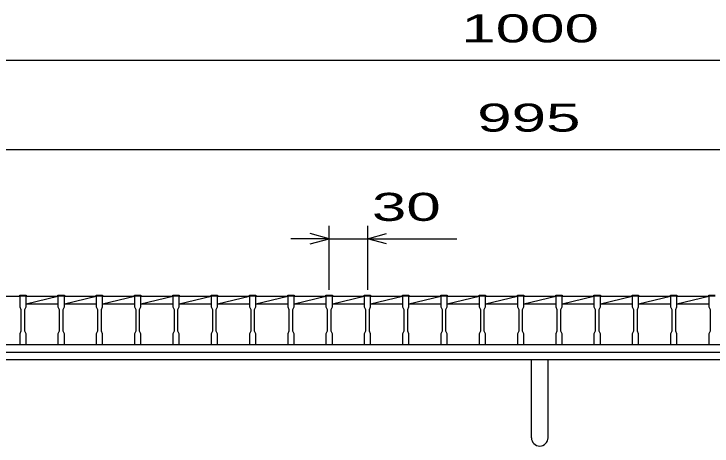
# Model space of a CAD drawing. Units: millimetres, scale not verified. Extents: x -1820 to 1731, y -1282 to 1054.
# Drawn here: x -1262 to -716, y -615 to -276 of the extents above; entities that cross this region are included whole.
import ezdxf
from ezdxf.enums import TextEntityAlignment as Align

# ---------------------------------------------------------------- set-up
doc = ezdxf.new("R2010")
doc.units = ezdxf.units.MM
doc.header["$LTSCALE"] = 10
for name, color, linetype, lineweight in [('16', 3, 'Continuous', 25), ('19', 6, 'Continuous', 25), ('22', 4, 'Continuous', 25)]:
    doc.layers.add(name, color=color, linetype=linetype, lineweight=lineweight)
doc.styles.add('ベクトル', font='')
doc.styles.get('ベクトル').set_extended_font_data('ベクトル')

msp = doc.modelspace()

# ---------------------------------------------------------------- linework, layer by layer
at = {"layer": '16'}
for p, q in [((-1313, -497.5), (-1258, -497.5)), ((-1258, -497.5), (-1258, -496.8)), ((-1258, -496.8), (-1253, -496.8)), ((-1258, -497.5), (-1258, -506)), ((-1253, -497.5), (-1258, -497.5)), ((-1253, -496.8), (-1253, -497.5)), ((-1253, -506), (-1253, -497.5)), ((-1253, -497.5), (-1228, -497.5)), ((-1253, -503.5), (-1228, -497.5)), ((-1228, -497.5), (-1228, -496.8)), ((-1228, -496.8), (-1223, -496.8)), ((-1228, -497.5), (-1228, -506)), ((-1223, -497.5), (-1228, -497.5)), ((-1223, -496.8), (-1223, -497.5)), ((-1223, -506), (-1223, -497.5)), ((-1223, -497.5), (-1198, -497.5)), ((-1223, -503.5), (-1198, -497.5)), ((-1198, -497.5), (-1198, -496.8)), ((-1198, -496.8), (-1193, -496.8)), ((-1198, -497.5), (-1198, -506)), ((-1193, -497.5), (-1198, -497.5)), ((-1193, -496.8), (-1193, -497.5)), ((-1193, -506), (-1193, -497.5)), ((-1193, -497.5), (-1168, -497.5)), ((-1193, -503.5), (-1168, -497.5)), ((-1168, -497.5), (-1168, -496.8)), ((-1168, -496.8), (-1163, -496.8)), ((-1168, -497.5), (-1168, -506)), ((-1163, -497.5), (-1168, -497.5)), ((-1163, -496.8), (-1163, -497.5)), ((-1163, -506), (-1163, -497.5)), ((-1163, -497.5), (-1138, -497.5)), ((-1163, -503.5), (-1138, -497.5)), ((-1138, -497.5), (-1138, -496.8)), ((-1138, -496.8), (-1133, -496.8)), ((-1138, -497.5), (-1138, -506)), ((-1133, -497.5), (-1138, -497.5)), ((-1133, -496.8), (-1133, -497.5)), ((-1133, -506), (-1133, -497.5)), ((-1133, -497.5), (-1108, -497.5)), ((-1133, -503.5), (-1108, -497.5)), ((-1108, -497.5), (-1108, -496.8)), ((-1108, -496.8), (-1103, -496.8)), ((-1108, -497.5), (-1108, -506)), ((-1103, -497.5), (-1108, -497.5)), ((-1103, -496.8), (-1103, -497.5)), ((-1103, -506), (-1103, -497.5)), ((-1103, -497.5), (-1078, -497.5)), ((-1103, -503.5), (-1078, -497.5)), ((-1078, -497.5), (-1078, -496.8)), ((-1078, -496.8), (-1073, -496.8)), ((-1078, -497.5), (-1078, -506)), ((-1073, -497.5), (-1078, -497.5)), ((-1073, -496.8), (-1073, -497.5)), ((-1073, -506), (-1073, -497.5)), ((-1073, -497.5), (-1048, -497.5)), ((-1073, -503.5), (-1048, -497.5)), ((-1048, -497.5), (-1048, -496.8)), ((-1048, -496.8), (-1043, -496.8)), ((-1048, -497.5), (-1048, -506)), ((-1043, -497.5), (-1048, -497.5)), ((-1043, -496.8), (-1043, -497.5)), ((-1043, -506), (-1043, -497.5)), ((-1043, -497.5), (-1018, -497.5)), ((-1043, -503.5), (-1018, -497.5)), ((-1018, -497.5), (-1018, -496.8)), ((-1018, -496.8), (-1013, -496.8)), ((-1018, -497.5), (-1018, -506)), ((-1013, -497.5), (-1018, -497.5)), ((-1013, -496.8), (-1013, -497.5)), ((-1013, -506), (-1013, -497.5)), ((-1013, -497.5), (-988, -497.5)), ((-1013, -503.5), (-988, -497.5)), ((-988, -497.5), (-988, -496.8)), ((-988, -496.8), (-983, -496.8)), ((-988, -497.5), (-988, -506)), ((-983, -497.5), (-988, -497.5)), ((-983, -496.8), (-983, -497.5)), ((-983, -506), (-983, -497.5)), ((-983, -497.5), (-958, -497.5)), ((-983, -503.5), (-958, -497.5)), ((-958, -497.5), (-958, -496.8)), ((-958, -496.8), (-953, -496.8)), ((-958, -497.5), (-958, -506)), ((-953, -497.5), (-958, -497.5)), ((-953, -496.8), (-953, -497.5)), ((-953, -506), (-953, -497.5)), ((-953, -497.5), (-928, -497.5)), ((-953, -503.5), (-928, -497.5)), ((-928, -497.5), (-928, -496.8)), ((-928, -496.8), (-923, -496.8)), ((-928, -497.5), (-928, -506)), ((-923, -497.5), (-928, -497.5)), ((-923, -496.8), (-923, -497.5)), ((-923, -506), (-923, -497.5)), ((-923, -497.5), (-898, -497.5)), ((-923, -503.5), (-898, -497.5)), ((-898, -497.5), (-898, -496.8)), ((-898, -496.8), (-893, -496.8)), ((-898, -497.5), (-898, -506)), ((-893, -497.5), (-898, -497.5)), ((-893, -496.8), (-893, -497.5)), ((-893, -506), (-893, -497.5)), ((-893, -497.5), (-868, -497.5)), ((-893, -503.5), (-868, -497.5)), ((-868, -497.5), (-868, -496.8)), ((-868, -496.8), (-863, -496.8)), ((-868, -497.5), (-868, -506)), ((-863, -497.5), (-868, -497.5)), ((-863, -496.8), (-863, -497.5)), ((-863, -506), (-863, -497.5)), ((-863, -497.5), (-838, -497.5)), ((-863, -503.5), (-838, -497.5)), ((-838, -497.5), (-838, -496.8)), ((-838, -496.8), (-833, -496.8)), ((-838, -497.5), (-838, -506)), ((-833, -497.5), (-838, -497.5)), ((-833, -496.8), (-833, -497.5)), ((-833, -506), (-833, -497.5)), ((-833, -497.5), (-808, -497.5)), ((-833, -503.5), (-808, -497.5)), ((-808, -497.5), (-808, -496.8)), ((-808, -496.8), (-803, -496.8)), ((-808, -497.5), (-808, -506)), ((-803, -497.5), (-808, -497.5)), ((-803, -496.8), (-803, -497.5)), ((-803, -506), (-803, -497.5)), ((-803, -497.5), (-778, -497.5)), ((-803, -503.5), (-778, -497.5)), ((-778, -497.5), (-778, -496.8)), ((-778, -496.8), (-773, -496.8)), ((-778, -497.5), (-778, -506)), ((-773, -497.5), (-778, -497.5)), ((-773, -496.8), (-773, -497.5)), ((-773, -506), (-773, -497.5)), ((-773, -497.5), (-748, -497.5)), ((-773, -503.5), (-748, -497.5)), ((-748, -497.5), (-748, -496.8)), ((-748, -496.8), (-743, -496.8)), ((-748, -497.5), (-748, -506)), ((-743, -497.5), (-748, -497.5)), ((-743, -496.8), (-743, -497.5)), ((-743, -506), (-743, -497.5)), ((-743, -497.5), (-718, -497.5)), ((-743, -503.5), (-718, -497.5)), ((-718, -497.5), (-718, -496.8)), ((-718, -496.8), (-713, -496.8)), ((-718, -497.5), (-718, -506)), ((-713, -497.5), (-718, -497.5)), ((-1258, -506), (-1257, -508)), ((-1257, -508), (-1257, -525)), ((-1254, -508), (-1253, -506)), ((-1254, -525), (-1254, -508)), ((-1253, -503.5), (-1228, -503.5)), ((-1228, -506), (-1227, -508)), ((-1227, -508), (-1227, -525)), ((-1224, -508), (-1223, -506)), ((-1224, -525), (-1224, -508)), ((-1223, -503.5), (-1198, -503.5)), ((-1198, -506), (-1197, -508)), ((-1197, -508), (-1197, -525)), ((-1194, -508), (-1193, -506)), ((-1194, -525), (-1194, -508)), ((-1193, -503.5), (-1168, -503.5)), ((-1168, -506), (-1167, -508)), ((-1167, -508), (-1167, -525)), ((-1164, -508), (-1163, -506)), ((-1164, -525), (-1164, -508)), ((-1163, -503.5), (-1138, -503.5)), ((-1138, -506), (-1137, -508)), ((-1137, -508), (-1137, -525)), ((-1134, -508), (-1133, -506)), ((-1134, -525), (-1134, -508)), ((-1133, -503.5), (-1108, -503.5)), ((-1108, -506), (-1107, -508)), ((-1107, -508), (-1107, -525)), ((-1104, -508), (-1103, -506)), ((-1104, -525), (-1104, -508)), ((-1103, -503.5), (-1078, -503.5)), ((-1078, -506), (-1077, -508)), ((-1077, -508), (-1077, -525)), ((-1074, -508), (-1073, -506)), ((-1074, -525), (-1074, -508)), ((-1073, -503.5), (-1048, -503.5)), ((-1048, -506), (-1047, -508)), ((-1047, -508), (-1047, -525)), ((-1044, -508), (-1043, -506)), ((-1044, -525), (-1044, -508)), ((-1043, -503.5), (-1018, -503.5)), ((-1018, -506), (-1017, -508)), ((-1017, -508), (-1017, -525)), ((-1014, -508), (-1013, -506)), ((-1014, -525), (-1014, -508)), ((-1013, -503.5), (-988, -503.5)), ((-988, -506), (-987, -508)), ((-987, -508), (-987, -525)), ((-984, -508), (-983, -506)), ((-984, -525), (-984, -508)), ((-983, -503.5), (-958, -503.5)), ((-958, -506), (-957, -508)), ((-957, -508), (-957, -525)), ((-954, -508), (-953, -506)), ((-954, -525), (-954, -508)), ((-953, -503.5), (-928, -503.5)), ((-928, -506), (-927, -508)), ((-927, -508), (-927, -525)), ((-924, -508), (-923, -506)), ((-924, -525), (-924, -508)), ((-923, -503.5), (-898, -503.5)), ((-898, -506), (-897, -508)), ((-897, -508), (-897, -525)), ((-894, -508), (-893, -506)), ((-894, -525), (-894, -508)), ((-893, -503.5), (-868, -503.5)), ((-868, -506), (-867, -508)), ((-867, -508), (-867, -525)), ((-864, -508), (-863, -506)), ((-864, -525), (-864, -508)), ((-863, -503.5), (-838, -503.5)), ((-838, -506), (-837, -508)), ((-837, -508), (-837, -525)), ((-834, -508), (-833, -506)), ((-834, -525), (-834, -508)), ((-833, -503.5), (-808, -503.5)), ((-808, -506), (-807, -508)), ((-807, -508), (-807, -525)), ((-804, -508), (-803, -506)), ((-804, -525), (-804, -508)), ((-803, -503.5), (-778, -503.5)), ((-778, -506), (-777, -508)), ((-777, -508), (-777, -525)), ((-774, -508), (-773, -506)), ((-774, -525), (-774, -508)), ((-773, -503.5), (-748, -503.5)), ((-748, -506), (-747, -508)), ((-747, -508), (-747, -525)), ((-744, -508), (-743, -506)), ((-744, -525), (-744, -508)), ((-743, -503.5), (-718, -503.5)), ((-718, -506), (-717, -508)), ((-717, -508), (-717, -525)), ((-1257, -525), (-1258, -527)), ((-1253, -527), (-1254, -525)), ((-1227, -525), (-1228, -527)), ((-1223, -527), (-1224, -525)), ((-1197, -525), (-1198, -527)), ((-1193, -527), (-1194, -525)), ((-1167, -525), (-1168, -527)), ((-1163, -527), (-1164, -525)), ((-1137, -525), (-1138, -527)), ((-1133, -527), (-1134, -525)), ((-1107, -525), (-1108, -527)), ((-1103, -527), (-1104, -525)), ((-1077, -525), (-1078, -527)), ((-1073, -527), (-1074, -525)), ((-1047, -525), (-1048, -527)), ((-1043, -527), (-1044, -525)), ((-1017, -525), (-1018, -527)), ((-1013, -527), (-1014, -525)), ((-987, -525), (-988, -527)), ((-983, -527), (-984, -525)), ((-957, -525), (-958, -527)), ((-953, -527), (-954, -525)), ((-927, -525), (-928, -527)), ((-923, -527), (-924, -525)), ((-897, -525), (-898, -527)), ((-893, -527), (-894, -525)), ((-867, -525), (-868, -527)), ((-863, -527), (-864, -525)), ((-837, -525), (-838, -527)), ((-833, -527), (-834, -525)), ((-807, -525), (-808, -527)), ((-803, -527), (-804, -525)), ((-777, -525), (-778, -527)), ((-773, -527), (-774, -525)), ((-747, -525), (-748, -527)), ((-743, -527), (-744, -525)), ((-717, -525), (-718, -527)), ((-1258, -527), (-1258, -535.5)), ((-1253, -535.5), (-1253, -527)), ((-1228, -527), (-1228, -535.5)), ((-1223, -535.5), (-1223, -527)), ((-1198, -527), (-1198, -535.5)), ((-1193, -535.5), (-1193, -527)), ((-1168, -527), (-1168, -535.5)), ((-1163, -535.5), (-1163, -527)), ((-1138, -527), (-1138, -535.5)), ((-1133, -535.5), (-1133, -527)), ((-1108, -527), (-1108, -535.5)), ((-1103, -535.5), (-1103, -527)), ((-1078, -527), (-1078, -535.5)), ((-1073, -535.5), (-1073, -527)), ((-1048, -527), (-1048, -535.5)), ((-1043, -535.5), (-1043, -527)), ((-1018, -527), (-1018, -535.5)), ((-1013, -535.5), (-1013, -527)), ((-988, -527), (-988, -535.5)), ((-983, -535.5), (-983, -527)), ((-958, -527), (-958, -535.5)), ((-953, -535.5), (-953, -527)), ((-928, -527), (-928, -535.5)), ((-923, -535.5), (-923, -527)), ((-898, -527), (-898, -535.5)), ((-893, -535.5), (-893, -527)), ((-868, -527), (-868, -535.5)), ((-863, -535.5), (-863, -527)), ((-838, -527), (-838, -535.5)), ((-833, -535.5), (-833, -527)), ((-808, -527), (-808, -535.5)), ((-803, -535.5), (-803, -527)), ((-778, -527), (-778, -535.5)), ((-773, -535.5), (-773, -527)), ((-748, -527), (-748, -535.5)), ((-743, -535.5), (-743, -527)), ((-718, -527), (-718, -535.5)), ((-1348, -535.5), (-353, -535.5)), ((-1313, -535.5), (-1258, -535.5)), ((-1258, -535.5), (-1253, -535.5)), ((-1253, -535.5), (-1228, -535.5)), ((-1228, -535.5), (-1223, -535.5)), ((-1223, -535.5), (-1198, -535.5)), ((-1198, -535.5), (-1193, -535.5)), ((-1193, -535.5), (-1168, -535.5)), ((-1168, -535.5), (-1163, -535.5)), ((-1163, -535.5), (-1138, -535.5)), ((-1138, -535.5), (-1133, -535.5)), ((-1133, -535.5), (-1108, -535.5)), ((-1108, -535.5), (-1103, -535.5)), ((-1103, -535.5), (-1078, -535.5)), ((-1078, -535.5), (-1073, -535.5)), ((-1073, -535.5), (-1048, -535.5)), ((-1048, -535.5), (-1043, -535.5)), ((-1043, -535.5), (-1018, -535.5)), ((-1018, -535.5), (-1013, -535.5)), ((-1013, -535.5), (-988, -535.5)), ((-988, -535.5), (-983, -535.5)), ((-983, -535.5), (-958, -535.5)), ((-958, -535.5), (-953, -535.5)), ((-953, -535.5), (-928, -535.5)), ((-928, -535.5), (-923, -535.5)), ((-923, -535.5), (-898, -535.5)), ((-898, -535.5), (-893, -535.5)), ((-893, -535.5), (-868, -535.5)), ((-868, -535.5), (-863, -535.5)), ((-863, -535.5), (-838, -535.5)), ((-838, -535.5), (-833, -535.5)), ((-833, -535.5), (-808, -535.5)), ((-808, -535.5), (-803, -535.5)), ((-803, -535.5), (-778, -535.5)), ((-778, -535.5), (-773, -535.5)), ((-773, -535.5), (-748, -535.5)), ((-748, -535.5), (-743, -535.5)), ((-743, -535.5), (-718, -535.5)), ((-718, -535.5), (-713, -535.5)), ((-1348, -541.5), (-353, -541.5))]:
    msp.add_line(p, q, dxfattribs=at)
at = {"layer": '19'}
for p, q in [((-1350.5, -541.5), (-350.5, -541.5)), ((-350.5, -547.5), (-1350.5, -547.5)), ((-857, -608.61), (-857, -547.5)), ((-844, -608.61), (-844, -547.5))]:
    msp.add_line(p, q, dxfattribs=at)
msp.add_arc((-850.5, -608.61), 6.5, 180, 0, dxfattribs=at)
at = {"layer": '22'}
for p, q in [((-1350.5, -312.5), (-350.5, -312.5)), ((-1348, -382.5), (-353, -382.5)), ((-1015.5, -492.5), (-1015.5, -442.5)), ((-985.5, -442.5), (-985.5, -492.5)), ((-1015.5, -452.5), (-1030.5, -448.5)), ((-985.5, -452.5), (-970.5, -448.5)), ((-1015.5, -452.5), (-1045.5, -452.5)), ((-1030.5, -456.5), (-1015.5, -452.5)), ((-1015.5, -452.5), (-985.5, -452.5)), ((-970.5, -456.5), (-985.5, -452.5)), ((-985.5, -452.5), (-915.5, -452.5))]:
    msp.add_line(p, q, dxfattribs=at)

# ---------------------------------------------------------------- texts
at = {"layer": '22', "color": 2, "style": 'ベクトル', "width": 1.65}
for s, p in [(' 1000 ', (-925.5, -287.5)), (' 995 ', (-913, -357.5)), (' 30 ', (-995.5, -427.5))]:
    msp.add_text(s, height=21.99, dxfattribs=at).set_placement(p, align=Align.MIDDLE_LEFT)

doc.saveas('drawing.dxf')
